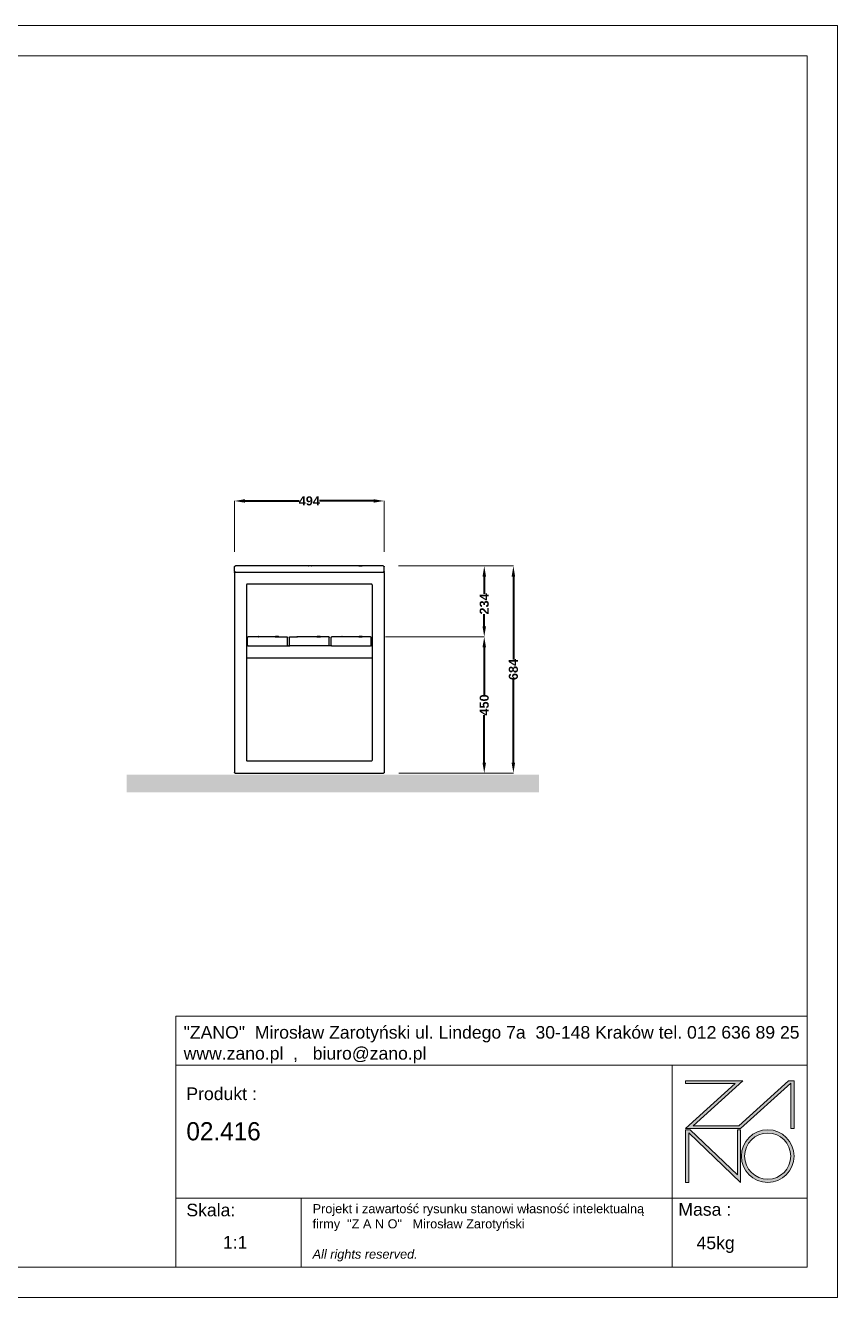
# Model space of a CAD drawing. Header units: millimetres. Extents: x 462 to 6402, y 441 to 4641.
# Drawn here: x 3720 to 6402, y 441 to 4641 of the extents above; entities that cross this region are included whole.
import ezdxf

# ---------------------------------------------------------------- set-up
doc = ezdxf.new("R2010")
doc.units = ezdxf.units.MM
doc.header["$PDSIZE"] = -1
doc.layers.add('tabelka', color=7, linetype='Continuous')
doc.layers.add('wymiarowanie', color=7, linetype='Continuous')
doc.dimstyles.get("Standard").update_dxf_attribs({"dimtxt": 0.18, "dimasz": 0.18, "dimexe": 0.18, "dimexo": 0.0625, "dimgap": 0.09, "dimtad": 0, "dimtih": 1, "dimtoh": 1, "dimdec": 4, "dimzin": 0, "dimdsep": 46, "dimtxsty": 'Standard', "dimcen": 0.09, "dimadec": 0, "dimazin": 0, "dimtfac": 1, "dimtdec": 4, "dimtofl": 0, "dimtmove": 0, "dimatfit": 3, "dimfxl": 1, "dimtolj": 1, "dimtzin": 0, "dimarcsym": 0})

# ---------------------------------------------------------------- blocks, each defined once
blk = doc.blocks.new('zano')
at = {"layer": 'Defpoints', "lineweight": 5}
for points in [[(6270.2, 3716.2), (6270.2, 3707.4), (6434.8, 3707.4), (6270.2, 3558.4), (6452.4, 3558.4), (6617.9, 3708.2), (6617.9, 3558.4), (6628.6, 3558.4), (6628.6, 3716.2), (6610.7, 3716.2), (6446.1, 3567.2), (6295.4, 3567.2), (6459.9, 3716.2), (6270.2, 3716.2), (6270.2, 3707.4)], [(6270.2, 3554.4), (6286.2, 3554.4), (6441.7, 3405.6), (6441.7, 3554.4), (6452.4, 3554.4), (6452.4, 3380.5), (6281, 3544.6), (6281, 3380.5), (6270.2, 3380.5)]]:
    blk.add_hatch(color=251, dxfattribs=at).paths.add_polyline_path(points)
h = blk.add_hatch(color=251, dxfattribs=at)
h.paths.add_polyline_path([(6454.7, 3467.4, 1), (6628.6, 3467.4, 1)])
h.paths.add_polyline_path([(6617.9, 3467.4, -1), (6465.4, 3467.4, -1)], flags=16)
at = {"layer": 'Defpoints', "color": 251, "lineweight": 5}
blk.add_lwpolyline([(6434.8, 3707.4), (6270.2, 3558.4), (6452.4, 3558.4), (6617.9, 3708.2), (6617.9, 3558.4), (6628.6, 3558.4), (6628.6, 3716.2), (6610.7, 3716.2), (6446.1, 3567.2), (6295.4, 3567.2), (6459.9, 3716.2), (6270.2, 3716.2), (6270.2, 3707.4), (6432.1, 3707.4)], dxfattribs=at)
for points in [[(6270.2, 3716.2), (6270.2, 3707.4), (6434.8, 3707.4), (6270.2, 3558.4), (6452.4, 3558.4), (6617.9, 3708.2), (6617.9, 3558.4), (6628.6, 3558.4), (6628.6, 3716.2), (6610.7, 3716.2), (6446.1, 3567.2), (6295.4, 3567.2), (6459.9, 3716.2), (6270.2, 3716.2), (6270.2, 3707.4)], [(6270.2, 3554.4), (6286.2, 3554.4), (6441.7, 3405.6), (6441.7, 3554.4), (6452.4, 3554.4), (6452.4, 3380.5), (6281, 3544.6), (6281, 3380.5), (6270.2, 3380.5)]]:
    blk.add_lwpolyline(points, close=True, dxfattribs=at)
for radius in [87, 76.3]:
    blk.add_circle((6541.7, 3467.4), radius, dxfattribs=at)
blk = doc.blocks.new('TABELA')
at = {"layer": 'tabelka', "lineweight": 5}
for p, q in [((4587.4, 3929.4), (6672.4, 3929.4)), ((4587.4, 3767.6), (4587.4, 3929.4)), ((4587.4, 3929.4), (6672.4, 3929.4)), ((6226.5, 3767.6), (6226.5, 3329)), ((4587.4, 3329), (6672.4, 3329)), ((5001.6, 3329), (5001.6, 3100.4)), ((6226.5, 3329), (6226.5, 3100.4))]:
    blk.add_line(p, q, dxfattribs=at)
blk.add_lwpolyline([(4587.4, 3767.6), (6672.4, 3767.6), (6672.4, 3100.4), (4587.4, 3100.4)], close=True, dxfattribs=at)
blk.add_blockref('zano', (0, 0))
at = {"layer": 'tabelka', "lineweight": 5, "attachment_point": 1}
for s, insert, char_height, width in [('{\\fArial|b0|i0|c238|p34;"ZANO"  Mirosław Zarotyński ul. Lindego 7a  30-148 Kraków tel. 012 636 89 25\\Pwww.zano.pl  ,   biuro@zano.pl}', (4613, 3896.9), 41.595, 2040.38), ('{\\fArial|b0|i0|c238|p34;Produkt : }', (4622, 3694.1), 41.595, 265.273), ('{\\fCentury Gothic|b0|i0|c238|p34;02.416}', (4622, 3579.5), 60, 849.376), ('{\\fArial|b0|i0|c238|p34;Skala: }', (4622, 3310.3), 41.595, 191.675), ('{\\fArial|b0|i0|c238|p34;Masa :}', (6246.7, 3312.2), 41.595, 200.457), ('{\\fArial|b0|i0|c238|p34;1:1}', (4742.5, 3203.5), 41.595, 42.482), ('{\\fArial|b0|i0|c238|p34;45kg}', (6306.7, 3201.8), 41.595, 42.482)]:
    blk.add_mtext(s, dxfattribs=dict(at, insert=insert, char_height=char_height, width=width))
at = {"layer": 'tabelka', "color": 1, "lineweight": 5, "insert": (5038.9, 3308.9), "char_height": 30, "width": 1186.12, "attachment_point": 1}
blk.add_mtext('{\\fArial|b0|i0|c0|p34;Projekt i zawartość rysunku stanowi własność intelektualną firmy \\fArial|b0|i0|c238|p34; "Z A N O"   Mirosław Zarotyński\\fArial|b0|i1|c238|p34;\\P\\PAll rights reserved.}', dxfattribs=at)
blk = doc.blocks.new('*D53')
at = {"layer": 'Defpoints', "color": 0, "transparency": 16777216}
for p in [(4904.5, 3071.2), (4410.5, 2853.6), (4904.5, 2853.6)]:
    blk.add_point(p, dxfattribs=at)
at = {"layer": 'wymiarowanie', "color": 0, "lineweight": 0, "transparency": 16777216}
for p, q in [((4410.5, 2903.6), (4410.5, 3071.2)), ((4904.5, 2903.6), (4904.5, 3071.2))]:
    blk.add_line(p, q, dxfattribs=at)
at = {"layer": 'wymiarowanie', "color": 0, "lineweight": 40, "transparency": 16777216}
for p, q in [((4445.5, 3071.2), (4623.8, 3071.2)), ((4869.5, 3071.2), (4691.1, 3071.2))]:
    blk.add_line(p, q, dxfattribs=at)
at = {"layer": 'wymiarowanie', "color": 0, "transparency": 16777216}
for points in [[(4445.5, 3077.1), (4445.5, 3065.4), (4410.5, 3071.2)], [(4869.5, 3077.1), (4869.5, 3065.4), (4904.5, 3071.2)]]:
    blk.add_solid(points, dxfattribs=at)
at = {"layer": 'wymiarowanie', "color": 0, "transparency": 16777216, "insert": (4657.5, 3071.2), "char_height": 30, "attachment_point": 5}
blk.add_mtext('{\\f@Arial Unicode MS|b1|i0|c238|p34;494}', dxfattribs=at)
blk = doc.blocks.new('*D54')
at = {"layer": 'Defpoints', "color": 0, "transparency": 16777216}
for p in [(4901.6, 2856.6), (5331.4, 2856.6), (4902.6, 2172.6)]:
    blk.add_point(p, dxfattribs=at)
at = {"layer": 'wymiarowanie', "color": 0, "lineweight": 0, "transparency": 16777216}
for p, q in [((4951.6, 2856.6), (5331.4, 2856.6)), ((4952.6, 2172.6), (5331.4, 2172.6))]:
    blk.add_line(p, q, dxfattribs=at)
at = {"layer": 'wymiarowanie', "color": 0, "lineweight": 40, "transparency": 16777216}
for p, q in [((5331.4, 2821.6), (5331.4, 2547.9)), ((5331.4, 2207.6), (5331.4, 2481.6))]:
    blk.add_line(p, q, dxfattribs=at)
at = {"layer": 'wymiarowanie', "color": 0, "transparency": 16777216}
for points in [[(5325.5, 2821.6), (5337.2, 2821.6), (5331.4, 2856.6)], [(5325.5, 2207.6), (5337.2, 2207.6), (5331.4, 2172.6)]]:
    blk.add_solid(points, dxfattribs=at)
at = {"layer": 'wymiarowanie', "color": 0, "transparency": 16777216, "insert": (5331.4, 2514.8), "char_height": 30, "attachment_point": 5, "rotation": 90}
blk.add_mtext('{\\f@Arial Unicode MS|b1|i0|c238|p34;684}', dxfattribs=at)
blk = doc.blocks.new('*D55')
at = {"layer": 'Defpoints', "color": 0, "transparency": 16777216}
for p in [(4859.3, 2622.6), (5235.2, 2622.6), (4902.6, 2172.6)]:
    blk.add_point(p, dxfattribs=at)
at = {"layer": 'wymiarowanie', "color": 0, "lineweight": 0, "transparency": 16777216}
for p, q in [((4909.3, 2622.6), (5235.2, 2622.6)), ((4952.6, 2172.6), (5235.2, 2172.6))]:
    blk.add_line(p, q, dxfattribs=at)
at = {"layer": 'wymiarowanie', "color": 0, "lineweight": 40, "transparency": 16777216}
for p, q in [((5235.2, 2587.6), (5235.2, 2431.3)), ((5235.2, 2207.6), (5235.2, 2363.9))]:
    blk.add_line(p, q, dxfattribs=at)
at = {"layer": 'wymiarowanie', "color": 0, "transparency": 16777216}
for points in [[(5229.4, 2587.6), (5241, 2587.6), (5235.2, 2622.6)], [(5229.4, 2207.6), (5241, 2207.6), (5235.2, 2172.6)]]:
    blk.add_solid(points, dxfattribs=at)
at = {"layer": 'wymiarowanie', "color": 0, "transparency": 16777216, "insert": (5235.2, 2397.6), "char_height": 30, "attachment_point": 5, "rotation": 90}
blk.add_mtext('{\\f@Arial Unicode MS|b1|i0|c238|p34;450}', dxfattribs=at)
blk = doc.blocks.new('*D56')
at = {"layer": 'Defpoints', "color": 0, "transparency": 16777216}
for p in [(4901.6, 2856.6), (5235.2, 2856.6), (4859.3, 2622.6)]:
    blk.add_point(p, dxfattribs=at)
at = {"layer": 'wymiarowanie', "color": 0, "lineweight": 0, "transparency": 16777216}
for p, q in [((4951.6, 2856.6), (5235.2, 2856.6)), ((4909.3, 2622.6), (5235.2, 2622.6))]:
    blk.add_line(p, q, dxfattribs=at)
at = {"layer": 'wymiarowanie', "color": 0, "lineweight": 40, "transparency": 16777216}
for p, q in [((5235.2, 2821.6), (5235.2, 2764.4)), ((5235.2, 2657.6), (5235.2, 2697.7))]:
    blk.add_line(p, q, dxfattribs=at)
at = {"layer": 'wymiarowanie', "color": 0, "transparency": 16777216}
for points in [[(5229.4, 2821.6), (5241, 2821.6), (5235.2, 2856.6)], [(5229.4, 2657.6), (5241, 2657.6), (5235.2, 2622.6)]]:
    blk.add_solid(points, dxfattribs=at)
at = {"layer": 'wymiarowanie', "color": 0, "transparency": 16777216, "insert": (5235.2, 2731.1), "char_height": 30, "attachment_point": 5, "rotation": 90}
blk.add_mtext('{\\f@Arial Unicode MS|b1|i0|c238|p34;234}', dxfattribs=at)

msp = doc.modelspace()

# ---------------------------------------------------------------- hatches: boundary and pattern name
h = msp.add_hatch(color=256)
h.dxf.hatch_style = 1
h.set_gradient(color1=(173, 173, 173), tint=1, name='HEMISPHERICAL')
h.paths.add_polyline_path([(5415.5, 2109.7), (5415.5, 2167.6), (4054.1, 2167.6), (4054.1, 2109.7)])

# ---------------------------------------------------------------- linework, layer by layer
for p, q in [((4411.7, 2856), (4412.1, 2856.2)), ((4412.1, 2856.2), (4412.6, 2856.4)), ((4412.6, 2856.4), (4413, 2856.5)), ((4413, 2856.5), (4413.5, 2856.6)), ((4473.8, 2856.6), (4413.5, 2856.6)), ((4473.8, 2856.6), (4473.9, 2857)), ((4485.4, 2856.6), (4473.8, 2856.6)), ((4473.9, 2857), (4474.3, 2857.3)), ((4474.3, 2857.3), (4474.8, 2857.5)), ((4484.4, 2857.5), (4474.8, 2857.5)), ((4484.9, 2857.3), (4484.4, 2857.5)), ((4484.9, 2857.3), (4485.3, 2857)), ((4485.3, 2857), (4485.4, 2856.6)), ((4653.8, 2856.6), (4485.4, 2856.6)), ((4653.8, 2856.6), (4653.9, 2857)), ((4665.4, 2856.6), (4653.8, 2856.6)), ((4653.9, 2857), (4654.3, 2857.3)), ((4654.3, 2857.3), (4654.8, 2857.5)), ((4664.4, 2857.5), (4654.8, 2857.5)), ((4664.9, 2857.3), (4664.4, 2857.5)), ((4664.9, 2857.3), (4665.3, 2857)), ((4665.3, 2857), (4665.4, 2856.6)), ((4820.8, 2856.6), (4665.4, 2856.6)), ((4820.8, 2856.6), (4820.9, 2857)), ((4820.8, 2856.6), (4832.4, 2856.6)), ((4820.9, 2857), (4821.3, 2857.3)), ((4821.3, 2857.3), (4821.8, 2857.5)), ((4831.4, 2857.5), (4821.8, 2857.5)), ((4831.9, 2857.3), (4831.4, 2857.5)), ((4831.9, 2857.3), (4832.3, 2857)), ((4832.3, 2857), (4832.4, 2856.6)), ((4901.5, 2856.6), (4832.4, 2856.6)), ((4901.5, 2856.6), (4901.9, 2856.5)), ((4901.9, 2856.5), (4902.4, 2856.4)), ((4902.4, 2856.4), (4902.8, 2856.2)), ((4902.8, 2856.2), (4903.2, 2856)), ((4410.5, 2854), (4410.6, 2854.5)), ((4410.5, 2853.6), (4410.5, 2854)), ((4410.5, 2839.6), (4410.5, 2853.6)), ((4410.5, 2839.1), (4410.5, 2839.6)), ((4410.6, 2838.6), (4410.5, 2839.1)), ((4410.5, 2834.9), (4410.6, 2835.2)), ((4410.5, 2834.9), (4410.5, 2834.6)), ((4410.5, 2834.6), (4410.5, 2174.6)), ((4410.6, 2854.5), (4410.8, 2854.9)), ((4410.8, 2838.2), (4410.6, 2838.6)), ((4410.6, 2835.2), (4410.7, 2835.5)), ((4410.7, 2835.5), (4410.9, 2835.7)), ((4410.8, 2854.9), (4411.1, 2855.3)), ((4411.1, 2837.8), (4410.8, 2838.2)), ((4410.9, 2835.7), (4411.1, 2836)), ((4411.1, 2855.3), (4411.4, 2855.7)), ((4411.4, 2837.4), (4411.1, 2837.8)), ((4411.1, 2836), (4411.3, 2836.2)), ((4411.3, 2836.2), (4411.6, 2836.4)), ((4411.4, 2855.7), (4411.7, 2856)), ((4411.7, 2837.1), (4411.4, 2837.4)), ((4411.6, 2836.4), (4411.9, 2836.5)), ((4412.1, 2836.9), (4411.7, 2837.1)), ((4411.9, 2836.5), (4412.2, 2836.5)), ((4412.6, 2836.7), (4412.1, 2836.9)), ((4412.5, 2836.6), (4412.2, 2836.5)), ((4413.5, 2836.6), (4412.5, 2836.6)), ((4413, 2836.6), (4412.6, 2836.7)), ((4413.5, 2836.6), (4413, 2836.6)), ((4413.5, 2836.6), (4901.5, 2836.6)), ((4901.9, 2836.6), (4901.5, 2836.6)), ((4902.5, 2836.6), (4901.5, 2836.6)), ((4902.4, 2836.7), (4901.9, 2836.6)), ((4902.8, 2836.9), (4902.4, 2836.7)), ((4902.5, 2836.6), (4902.8, 2836.5)), ((4903.2, 2837.1), (4902.8, 2836.9)), ((4902.8, 2836.5), (4903.1, 2836.5)), ((4903.1, 2836.5), (4903.4, 2836.4)), ((4903.2, 2856), (4903.6, 2855.7)), ((4903.6, 2837.4), (4903.2, 2837.1)), ((4903.4, 2836.4), (4903.7, 2836.2)), ((4903.6, 2855.7), (4903.9, 2855.3)), ((4903.9, 2837.8), (4903.6, 2837.4)), ((4903.7, 2836.2), (4903.9, 2836)), ((4903.9, 2855.3), (4904.2, 2854.9)), ((4904.2, 2838.2), (4903.9, 2837.8)), ((4903.9, 2836), (4904.1, 2835.7)), ((4904.1, 2835.7), (4904.3, 2835.5)), ((4904.2, 2854.9), (4904.3, 2854.5)), ((4904.3, 2838.6), (4904.2, 2838.2)), ((4904.3, 2854.5), (4904.4, 2854)), ((4904.4, 2839.1), (4904.3, 2838.6)), ((4904.3, 2835.5), (4904.4, 2835.2)), ((4904.4, 2854), (4904.5, 2853.6)), ((4904.5, 2839.6), (4904.4, 2839.1)), ((4904.4, 2835.2), (4904.5, 2834.9)), ((4904.5, 2839.6), (4904.5, 2853.6)), ((4904.5, 2834.9), (4904.5, 2834.6)), ((4904.5, 2834.6), (4904.5, 2174.6)), ((4450.6, 2795.2), (4450.5, 2794.9)), ((4450.5, 2794.9), (4450.5, 2794.6)), ((4450.5, 2794.6), (4450.5, 2592.6)), ((4450.7, 2795.5), (4450.6, 2795.2)), ((4450.9, 2795.7), (4450.7, 2795.5)), ((4451.1, 2796), (4450.9, 2795.7)), ((4451.3, 2796.2), (4451.1, 2796)), ((4451.6, 2796.4), (4451.3, 2796.2)), ((4451.9, 2796.5), (4451.6, 2796.4)), ((4452.2, 2796.5), (4451.9, 2796.5)), ((4452.5, 2796.6), (4452.2, 2796.5)), ((4862.5, 2796.6), (4452.5, 2796.6)), ((4862.8, 2796.5), (4862.5, 2796.6)), ((4863.1, 2796.5), (4862.8, 2796.5)), ((4863.4, 2796.4), (4863.1, 2796.5)), ((4863.7, 2796.2), (4863.4, 2796.4)), ((4863.9, 2796), (4863.7, 2796.2)), ((4864.1, 2795.7), (4863.9, 2796)), ((4864.3, 2795.5), (4864.1, 2795.7)), ((4864.4, 2795.2), (4864.3, 2795.5)), ((4864.5, 2794.9), (4864.4, 2795.2)), ((4864.5, 2794.6), (4864.5, 2794.9)), ((4864.5, 2794.6), (4864.5, 2590.9)), ((4453.2, 2620.9), (4453.3, 2621.2)), ((4453.2, 2620.6), (4453.2, 2620.9)), ((4453.2, 2594.6), (4453.2, 2620.6)), ((4453.3, 2621.2), (4453.4, 2621.5)), ((4453.4, 2621.5), (4453.6, 2621.7)), ((4453.6, 2621.7), (4453.8, 2622)), ((4453.8, 2622), (4454, 2622.2)), ((4454, 2622.2), (4454.3, 2622.4)), ((4454.3, 2622.4), (4454.6, 2622.5)), ((4454.6, 2622.5), (4454.9, 2622.5)), ((4454.9, 2622.5), (4455.2, 2622.6)), ((4478.3, 2622.6), (4455.2, 2622.6)), ((4478.3, 2622.6), (4478.4, 2623)), ((4489.9, 2622.6), (4478.3, 2622.6)), ((4478.4, 2623), (4478.8, 2623.3)), ((4478.8, 2623.3), (4479, 2623.4)), ((4479, 2623.4), (4479.1, 2623.5)), ((4479, 2623.4), (4479.3, 2623.5)), ((4479.1, 2623.5), (4479.6, 2623.7)), ((4479.3, 2623.5), (4488.9, 2623.5)), ((4479.6, 2623.7), (4489.3, 2623.7)), ((4489.4, 2623.3), (4488.9, 2623.5)), ((4489.3, 2623.7), (4489.8, 2623.5)), ((4489.4, 2623.3), (4489.8, 2623)), ((4489.8, 2623.5), (4490.1, 2623.2)), ((4489.8, 2623), (4489.9, 2622.6)), ((4489.9, 2622.6), (4490.3, 2622.6)), ((4490.1, 2623.2), (4490.3, 2622.7)), ((4490.3, 2622.7), (4490.3, 2622.6)), ((4544.6, 2622.6), (4490.3, 2622.6)), ((4544.6, 2622.7), (4544.8, 2623.2)), ((4544.6, 2622.7), (4544.6, 2622.6)), ((4544.6, 2622.6), (4544.9, 2622.6)), ((4544.8, 2623.2), (4545.1, 2623.5)), ((4544.9, 2622.6), (4545, 2623)), ((4544.9, 2622.6), (4556.5, 2622.6)), ((4545, 2623), (4545.4, 2623.3)), ((4545.1, 2623.5), (4545.6, 2623.7)), ((4545.4, 2623.3), (4545.9, 2623.5)), ((4545.6, 2623.7), (4555.3, 2623.7)), ((4555.5, 2623.5), (4545.9, 2623.5)), ((4555.3, 2623.7), (4555.8, 2623.5)), ((4555.5, 2623.5), (4555.9, 2623.3)), ((4555.8, 2623.5), (4555.9, 2623.3)), ((4556, 2623.3), (4555.9, 2623.3)), ((4556, 2623.3), (4556.1, 2623.2)), ((4556.1, 2623.2), (4556.4, 2623)), ((4556.4, 2623), (4556.5, 2622.6)), ((4556.5, 2622.6), (4583.2, 2622.6)), ((4583.5, 2622.5), (4583.2, 2622.6)), ((4583.5, 2622.5), (4583.8, 2622.5)), ((4583.8, 2622.5), (4584.1, 2622.4)), ((4584.1, 2622.4), (4584.4, 2622.2)), ((4584.4, 2622.2), (4584.6, 2622)), ((4584.6, 2622), (4584.8, 2621.7)), ((4584.8, 2621.7), (4585, 2621.5)), ((4585, 2621.5), (4585.1, 2621.2)), ((4585.1, 2621.2), (4585.2, 2620.9)), ((4585.2, 2620.6), (4585.2, 2620.9)), ((4585.2, 2594.6), (4585.2, 2620.6)), ((4591.5, 2620.9), (4591.6, 2621.2)), ((4591.5, 2620.6), (4591.5, 2620.9)), ((4591.5, 2594.6), (4591.5, 2620.6)), ((4591.6, 2621.2), (4591.7, 2621.5)), ((4591.7, 2621.5), (4591.9, 2621.7)), ((4591.9, 2621.7), (4592.1, 2622)), ((4592.1, 2622), (4592.3, 2622.2)), ((4592.3, 2622.2), (4592.6, 2622.4)), ((4592.6, 2622.4), (4592.9, 2622.5)), ((4592.9, 2622.5), (4593.2, 2622.5)), ((4593.2, 2622.5), (4593.5, 2622.6)), ((4593.5, 2622.6), (4616.4, 2622.6)), ((4616.4, 2621.5), (4616.3, 2621.5)), ((4616.4, 2622.6), (4616.5, 2623)), ((4616.4, 2622.6), (4618.2, 2622.6)), ((4616.5, 2623), (4616.8, 2623.2)), ((4616.8, 2623.2), (4616.9, 2623.3)), ((4616.9, 2623.3), (4617, 2623.4)), ((4617, 2623.4), (4617.4, 2623.5)), ((4617, 2623.4), (4617.1, 2623.5)), ((4617.1, 2623.5), (4617.6, 2623.7)), ((4617.4, 2623.5), (4627, 2623.5)), ((4617.6, 2623.7), (4627.3, 2623.7)), ((4628, 2622.6), (4618.2, 2622.6)), ((4627.5, 2623.3), (4627, 2623.5)), ((4627.3, 2623.7), (4627.8, 2623.5)), ((4627.5, 2623.3), (4627.9, 2623)), ((4627.8, 2623.5), (4628.1, 2623.2)), ((4627.9, 2623), (4628, 2622.6)), ((4628, 2622.6), (4628.3, 2622.6)), ((4628.1, 2623.2), (4628.3, 2622.7)), ((4628.3, 2622.7), (4628.3, 2622.6)), ((4682.4, 2622.6), (4628.3, 2622.6)), ((4682.4, 2621.5), (4682.3, 2621.5)), ((4682.4, 2622.6), (4682.5, 2623)), ((4682.4, 2622.6), (4684.2, 2622.6)), ((4682.5, 2623), (4682.8, 2623.2)), ((4682.8, 2623.2), (4682.9, 2623.3)), ((4682.9, 2623.3), (4683, 2623.4)), ((4683, 2623.4), (4683.4, 2623.5)), ((4683, 2623.4), (4683.1, 2623.5)), ((4683.1, 2623.5), (4683.6, 2623.7)), ((4693, 2623.5), (4683.4, 2623.5)), ((4683.6, 2623.7), (4693.3, 2623.7)), ((4684.2, 2622.6), (4694, 2622.6)), ((4693.5, 2623.3), (4693, 2623.5)), ((4693.3, 2623.7), (4693.8, 2623.5)), ((4693.5, 2623.3), (4693.9, 2623)), ((4693.8, 2623.5), (4694.1, 2623.2)), ((4693.9, 2623), (4694, 2622.6)), ((4694, 2622.6), (4694.3, 2622.6)), ((4694.1, 2623.2), (4694.3, 2622.7)), ((4694.3, 2622.7), (4694.3, 2622.6)), ((4721.5, 2622.6), (4694.3, 2622.6)), ((4721.8, 2622.5), (4721.5, 2622.6)), ((4721.8, 2622.5), (4722.1, 2622.5)), ((4722.1, 2622.5), (4722.4, 2622.4)), ((4722.4, 2622.4), (4722.7, 2622.2)), ((4722.7, 2622.2), (4722.9, 2622)), ((4722.9, 2622), (4723.1, 2621.7)), ((4723.1, 2621.7), (4723.3, 2621.5)), ((4723.3, 2621.5), (4723.4, 2621.2)), ((4723.4, 2621.2), (4723.5, 2620.9)), ((4723.5, 2620.6), (4723.5, 2620.9)), ((4723.5, 2594.6), (4723.5, 2620.6)), ((4729.5, 2620.9), (4729.6, 2621.2)), ((4729.5, 2620.6), (4729.5, 2620.9)), ((4729.5, 2594.6), (4729.5, 2620.6)), ((4729.6, 2621.2), (4729.7, 2621.5)), ((4729.7, 2621.5), (4729.9, 2621.7)), ((4729.9, 2621.7), (4730.1, 2622)), ((4730.1, 2622), (4730.3, 2622.2)), ((4730.3, 2622.2), (4730.6, 2622.4)), ((4730.6, 2622.4), (4730.9, 2622.5)), ((4730.9, 2622.5), (4731.2, 2622.5)), ((4731.2, 2622.5), (4731.5, 2622.6)), ((4754.6, 2622.6), (4731.5, 2622.6)), ((4754.6, 2622.7), (4754.8, 2623.2)), ((4754.6, 2622.7), (4754.6, 2622.6)), ((4754.8, 2622.6), (4754.6, 2622.6)), ((4754.8, 2623.2), (4755.1, 2623.5)), ((4754.8, 2622.6), (4754.9, 2623)), ((4766.4, 2622.6), (4754.8, 2622.6)), ((4754.9, 2623), (4755.3, 2623.3)), ((4755.1, 2623.5), (4755.6, 2623.7)), ((4755.3, 2623.3), (4755.8, 2623.5)), ((4755.6, 2623.7), (4765.3, 2623.7)), ((4755.8, 2623.5), (4765.4, 2623.5)), ((4765.3, 2623.7), (4765.8, 2623.5)), ((4765.9, 2623.3), (4765.4, 2623.5)), ((4765.8, 2623.5), (4766.1, 2623.2)), ((4765.9, 2623.3), (4766.2, 2623.1)), ((4766.1, 2623.2), (4766.2, 2623.1)), ((4766.2, 2623.1), (4766.3, 2623)), ((4766.3, 2623), (4766.4, 2622.6)), ((4820.6, 2622.6), (4766.4, 2622.6)), ((4820.6, 2622.7), (4820.8, 2623.2)), ((4820.6, 2622.7), (4820.6, 2622.6)), ((4820.8, 2622.6), (4820.6, 2622.6)), ((4820.8, 2623.2), (4821.1, 2623.5)), ((4820.8, 2622.6), (4820.9, 2623)), ((4820.8, 2622.6), (4832.4, 2622.6)), ((4820.9, 2623), (4821.3, 2623.3)), ((4821.1, 2623.5), (4821.6, 2623.7)), ((4821.3, 2623.3), (4821.8, 2623.5)), ((4821.6, 2623.7), (4831.3, 2623.7)), ((4831.4, 2623.5), (4821.8, 2623.5)), ((4831.3, 2623.7), (4831.8, 2623.5)), ((4831.9, 2623.3), (4831.4, 2623.5)), ((4831.8, 2623.5), (4832.1, 2623.2)), ((4831.9, 2623.3), (4832.2, 2623.1)), ((4832.1, 2623.2), (4832.2, 2623.1)), ((4832.2, 2623.1), (4832.3, 2623)), ((4832.3, 2623), (4832.4, 2622.6)), ((4859.5, 2622.6), (4832.4, 2622.6)), ((4859.8, 2622.5), (4859.5, 2622.6)), ((4859.8, 2622.5), (4860.1, 2622.5)), ((4860.1, 2622.5), (4860.4, 2622.4)), ((4860.4, 2622.4), (4860.7, 2622.2)), ((4860.7, 2622.2), (4860.9, 2622)), ((4860.9, 2622), (4861.1, 2621.7)), ((4861.1, 2621.7), (4861.3, 2621.5)), ((4861.3, 2621.5), (4861.4, 2621.2)), ((4861.4, 2621.2), (4861.5, 2620.9)), ((4861.5, 2620.6), (4861.5, 2620.9)), ((4861.5, 2594.6), (4861.5, 2620.6)), ((4450.5, 2592.6), (4450.5, 2590.9)), ((4450.5, 2590.9), (4450.6, 2591.2)), ((4450.5, 2590.9), (4450.5, 2590.6)), ((4450.5, 2590.6), (4450.5, 2554.6)), ((4450.6, 2591.2), (4450.7, 2591.5)), ((4450.7, 2591.5), (4450.9, 2591.7)), ((4450.9, 2591.7), (4451.1, 2592)), ((4451.1, 2592), (4451.3, 2592.2)), ((4451.3, 2592.2), (4451.6, 2592.4)), ((4451.6, 2592.4), (4451.9, 2592.5)), ((4451.9, 2592.5), (4452.2, 2592.5)), ((4452.2, 2592.5), (4452.5, 2592.6)), ((4454.9, 2592.6), (4452.5, 2592.6)), ((4453.2, 2594.6), (4453.2, 2594.3)), ((4453.3, 2593.9), (4453.2, 2594.3)), ((4453.4, 2593.7), (4453.3, 2593.9)), ((4453.6, 2593.4), (4453.4, 2593.7)), ((4453.8, 2593.2), (4453.6, 2593.4)), ((4454, 2593), (4453.8, 2593.2)), ((4454.3, 2592.8), (4454, 2593)), ((4454.6, 2592.7), (4454.3, 2592.8)), ((4454.9, 2592.6), (4454.6, 2592.7)), ((4454.9, 2592.6), (4455.2, 2592.6)), ((4455.2, 2592.6), (4583.2, 2592.6)), ((4583.5, 2592.6), (4583.2, 2592.6)), ((4583.8, 2592.7), (4583.5, 2592.6)), ((4583.5, 2592.6), (4593.2, 2592.6)), ((4584.1, 2592.8), (4583.8, 2592.7)), ((4584.4, 2593), (4584.1, 2592.8)), ((4584.6, 2593.2), (4584.4, 2593)), ((4584.8, 2593.4), (4584.6, 2593.2)), ((4585, 2593.7), (4584.8, 2593.4)), ((4585.1, 2594), (4585, 2593.7)), ((4585.2, 2594.3), (4585.1, 2594)), ((4585.2, 2594.6), (4585.2, 2594.3)), ((4591.5, 2594.6), (4591.5, 2594.3)), ((4591.6, 2593.9), (4591.5, 2594.3)), ((4591.7, 2593.7), (4591.6, 2593.9)), ((4591.9, 2593.4), (4591.7, 2593.7)), ((4592.1, 2593.2), (4591.9, 2593.4)), ((4592.3, 2593), (4592.1, 2593.2)), ((4592.6, 2592.8), (4592.3, 2593)), ((4592.9, 2592.7), (4592.6, 2592.8)), ((4593.2, 2592.6), (4592.9, 2592.7)), ((4593.2, 2592.6), (4593.5, 2592.6)), ((4721.5, 2592.6), (4593.5, 2592.6)), ((4721.8, 2592.6), (4721.5, 2592.6)), ((4722.1, 2592.7), (4721.8, 2592.6)), ((4731.2, 2592.6), (4721.8, 2592.6)), ((4722.4, 2592.8), (4722.1, 2592.7)), ((4722.7, 2593), (4722.4, 2592.8)), ((4722.9, 2593.2), (4722.7, 2593)), ((4723.1, 2593.4), (4722.9, 2593.2)), ((4723.3, 2593.7), (4723.1, 2593.4)), ((4723.4, 2594), (4723.3, 2593.7)), ((4723.5, 2594.3), (4723.4, 2594)), ((4723.5, 2594.6), (4723.5, 2594.3)), ((4729.5, 2594.6), (4729.5, 2594.3)), ((4729.6, 2593.9), (4729.5, 2594.3)), ((4729.7, 2593.7), (4729.6, 2593.9)), ((4729.9, 2593.4), (4729.7, 2593.7)), ((4730.1, 2593.2), (4729.9, 2593.4)), ((4730.3, 2593), (4730.1, 2593.2)), ((4730.6, 2592.8), (4730.3, 2593)), ((4730.9, 2592.7), (4730.6, 2592.8)), ((4731.2, 2592.6), (4730.9, 2592.7)), ((4731.2, 2592.6), (4731.5, 2592.6)), ((4731.5, 2592.6), (4859.5, 2592.6)), ((4859.8, 2592.6), (4859.5, 2592.6)), ((4860.1, 2592.7), (4859.8, 2592.6)), ((4862.5, 2592.6), (4859.8, 2592.6)), ((4860.4, 2592.8), (4860.1, 2592.7)), ((4860.7, 2593), (4860.4, 2592.8)), ((4860.9, 2593.2), (4860.7, 2593)), ((4861.1, 2593.4), (4860.9, 2593.2)), ((4861.3, 2593.7), (4861.1, 2593.4)), ((4861.4, 2594), (4861.3, 2593.7)), ((4861.5, 2594.3), (4861.4, 2594)), ((4861.5, 2594.6), (4861.5, 2594.3)), ((4862.5, 2592.6), (4862.8, 2592.5)), ((4862.8, 2592.5), (4863.1, 2592.5)), ((4863.1, 2592.5), (4863.4, 2592.4)), ((4863.4, 2592.4), (4863.7, 2592.2)), ((4863.7, 2592.2), (4863.9, 2592)), ((4863.9, 2592), (4864.1, 2591.7)), ((4864.1, 2591.7), (4864.3, 2591.5)), ((4864.3, 2591.5), (4864.4, 2591.2)), ((4864.4, 2591.2), (4864.5, 2590.9)), ((4864.5, 2590.6), (4864.5, 2590.9)), ((4864.5, 2590.6), (4864.5, 2554.6)), ((4450.5, 2554.3), (4450.5, 2554.6)), ((4450.6, 2554), (4450.5, 2554.3)), ((4450.5, 2554.3), (4450.5, 2214.6)), ((4450.7, 2553.7), (4450.6, 2554)), ((4450.9, 2553.4), (4450.7, 2553.7)), ((4451.1, 2553.2), (4450.9, 2553.4)), ((4451.3, 2553), (4451.1, 2553.2)), ((4451.6, 2552.8), (4451.3, 2553)), ((4451.9, 2552.7), (4451.6, 2552.8)), ((4452.2, 2552.6), (4451.9, 2552.7)), ((4452.5, 2552.6), (4452.2, 2552.6)), ((4862.5, 2552.6), (4452.5, 2552.6)), ((4862.5, 2552.6), (4862.8, 2552.6)), ((4863.1, 2552.7), (4862.8, 2552.6)), ((4863.4, 2552.8), (4863.1, 2552.7)), ((4863.7, 2553), (4863.4, 2552.8)), ((4863.9, 2553.2), (4863.7, 2553)), ((4864.1, 2553.4), (4863.9, 2553.2)), ((4864.3, 2553.7), (4864.1, 2553.4)), ((4864.4, 2554), (4864.3, 2553.7)), ((4864.5, 2554.3), (4864.4, 2554)), ((4864.5, 2554.3), (4864.5, 2554.6)), ((4864.5, 2554.3), (4864.5, 2214.6)), ((4450.5, 2214.6), (4450.5, 2214.3)), ((4450.5, 2214.3), (4450.6, 2214)), ((4450.6, 2214), (4450.7, 2213.7)), ((4450.7, 2213.7), (4450.9, 2213.4)), ((4450.9, 2213.4), (4451.1, 2213.2)), ((4451.1, 2213.2), (4451.3, 2213)), ((4451.3, 2213), (4451.6, 2212.8)), ((4451.6, 2212.8), (4451.9, 2212.7)), ((4451.9, 2212.7), (4452.2, 2212.6)), ((4452.2, 2212.6), (4452.5, 2212.6)), ((4862.5, 2212.6), (4452.5, 2212.6)), ((4862.5, 2212.6), (4862.8, 2212.6)), ((4862.8, 2212.6), (4863.1, 2212.7)), ((4863.1, 2212.7), (4863.4, 2212.8)), ((4863.4, 2212.8), (4863.7, 2213)), ((4863.7, 2213), (4863.9, 2213.2)), ((4863.9, 2213.2), (4864.1, 2213.4)), ((4864.1, 2213.4), (4864.3, 2213.7)), ((4864.3, 2213.7), (4864.4, 2214)), ((4864.4, 2214), (4864.5, 2214.3)), ((4864.5, 2214.3), (4864.5, 2214.6)), ((4410.5, 2174.6), (4410.5, 2174.3)), ((4410.6, 2174), (4410.5, 2174.3)), ((4410.7, 2173.7), (4410.6, 2174)), ((4410.9, 2173.4), (4410.7, 2173.7)), ((4411.1, 2173.2), (4410.9, 2173.4)), ((4411.3, 2173), (4411.1, 2173.2)), ((4411.6, 2172.8), (4411.3, 2173)), ((4411.9, 2172.7), (4411.6, 2172.8)), ((4412.2, 2172.6), (4411.9, 2172.7)), ((4412.5, 2172.6), (4412.2, 2172.6)), ((4412.5, 2172.6), (4902.5, 2172.6)), ((4902.8, 2172.6), (4902.5, 2172.6)), ((4903.1, 2172.7), (4902.8, 2172.6)), ((4903.4, 2172.8), (4903.1, 2172.7)), ((4903.7, 2173), (4903.4, 2172.8)), ((4903.9, 2173.2), (4903.7, 2173)), ((4904.1, 2173.4), (4903.9, 2173.2)), ((4904.3, 2173.7), (4904.1, 2173.4)), ((4904.4, 2174), (4904.3, 2173.7)), ((4904.5, 2174.3), (4904.4, 2174)), ((4904.5, 2174.6), (4904.5, 2174.3))]:
    msp.add_line(p, q)
at = {"layer": 'tabelka', "lineweight": 5}
for points in [[(461.9, 4641.1), (6401.9, 4641.1), (6401.9, 441.1), (461.9, 441.1)], [(561.9, 4541.1), (6301.9, 4541.1), (6301.9, 541.1), (561.9, 541.1)]]:
    msp.add_lwpolyline(points, close=True, dxfattribs=at)

# ---------------------------------------------------------------- block references
msp.add_blockref('TABELA', (-370.5, -2559.3))

# ---------------------------------------------------------------- dimensions: what is measured, and where the dimension line sits
at = {"layer": 'wymiarowanie', "color": 0}
dim = msp.add_linear_dim(base=(4904.5, 3071.2), p1=(4410.5, 2853.6), p2=(4904.5, 2853.6), text='{\\f@Arial Unicode MS|b1|i0|c238|p34;<>}', dimstyle='Standard', override={"dimtxt": 30, "dimasz": 35, "dimexe": 0, "dimexo": 50, "dimgap": 0, "dimdec": 0, "dimsd1": 0, "dimsd2": 0, "dimtmove": 2, "dimtolj": 0, "dimlwd": 40, "dimlwe": 0}, dxfattribs=at)
dim.commit()
dim.dimension.update_dxf_attribs({"geometry": '*D53', "text_midpoint": (4657.5, 3071.2), "dimtype": 160})
for base, p1, p2, picture, middle in [((5235.2, 2856.6), (4859.3, 2622.6), (4901.6, 2856.6), '*D56', (5235.2, 2731.1)), ((5331.4, 2856.6), (4902.6, 2172.6), (4901.6, 2856.6), '*D54', (5331.4, 2514.8)), ((5235.2, 2622.6), (4902.6, 2172.6), (4859.3, 2622.6), '*D55', (5235.2, 2397.6))]:
    dim = msp.add_linear_dim(base=base, p1=p1, p2=p2, angle=90, text='{\\f@Arial Unicode MS|b1|i0|c238|p34;<>}', dimstyle='Standard', override={"dimtxt": 30, "dimasz": 35, "dimexe": 0, "dimexo": 50, "dimgap": 0, "dimdec": 0, "dimsd1": 0, "dimsd2": 0, "dimtmove": 2, "dimtolj": 0, "dimlwd": 40, "dimlwe": 0}, dxfattribs=at)
    dim.commit()
    dim.dimension.update_dxf_attribs({"geometry": picture, "text_midpoint": middle, "dimtype": 160, "text_rotation": 90})

doc.saveas('drawing.dxf')
